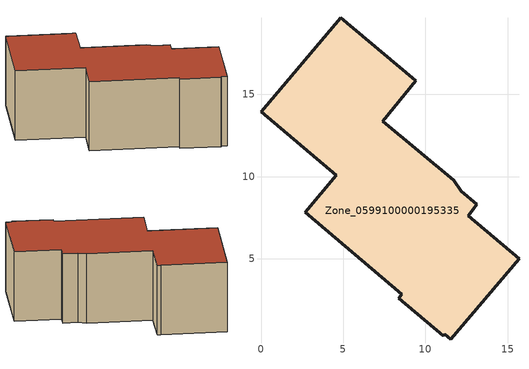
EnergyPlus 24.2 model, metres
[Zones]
Zone_0599100000195335
 floor ground (C_G): 12.9,8.02 12.62,7.61 15.69,5 11.54,0.11 11.19,0.42 11.08,0.32 8.36,2.62 8.56,2.85 2.69,7.82 4.59,10.07 0,13.93 4.84,19.66 9.18,16 9.41,15.82 7.4,13.38 11.71,9.78 12.16,9.11 13.12,8.31 z0
 wall outside (C_F): 4.59,10.07 2.69,7.82 8.56,2.85 8.36,2.62 11.08,0.32 11.19,0.42 11.54,0.11 15.69,5 12.62,7.61 12.9,8.02 13.12,8.31 12.16,9.11 11.71,9.78 7.4,13.38 9.41,15.82 9.18,16 4.84,19.66 0,13.93 4.59,10.07 z0:6.4
 roof outside (C_R): 11.08,0.32 11.19,0.42 11.54,0.11 15.69,5 12.62,7.61 12.9,8.02 13.12,8.31 12.16,9.11 11.71,9.78 7.4,13.38 9.41,15.82 9.18,16 4.84,19.66 0,13.93 4.59,10.07 2.69,7.82 8.56,2.85 8.36,2.62 z6.4
[BUILDING]
Pand.0599100000195335: North Axis=0; Terrain=City; Loads Convergence Tolerance Value=0.04; Temperature Convergence Tolerance Value=0.4; Solar Distribution=FullExterior; Maximum Number of Warmup Days=25; Minimum Number of Warmup Days=1
[Site:Location]
Rotterdam.The.Hague.AP_ZH_NLD Design_Conditions: Latitude=51.96; Longitude=4.45; Time Zone=1; Elevation=-4.5
[SITE:GROUNDTEMPERATURE:BUILDINGSURFACE]
18, 18, 18, 18, 18, 18, 18, 18, 18, 18, 18, 18
[MATERIAL] Thermal Absorptance=0.9; Solar Absorptance=0.7; Visible Absorptance=0.7
Name | Roughness | Thickness | Conductivity | Density | Specific Heat
G.D.1965 | MediumSmooth | 0.15 | 1 | 540 | 1210
F.D.1965 | Rough | 0.3 | 0.857143 | 1920 | 840
R.D.1965 | MediumRough | 0.2 | 0.08 | 1500 | 1000
[CONSTRUCTION]
C_G: G.D.1965
C_F: F.D.1965
C_R: R.D.1965
[ZONE]
Zone_0599100000195335: Type=1; Multiplier=1; Ceiling Height=Autocalculate; Volume=Autocalculate; Floor Area=autocalculate; Part of Total Floor Area=Yes
[ZONEINFILTRATION:DESIGNFLOWRATE]
Infil_Zone_0599100000195335: Zone or ZoneList or Space or SpaceList=Zone_0599100000195335; Schedule=AlwaysOn; Design Flow Rate Calculation Method=Flow/Area; Flow Rate per Floor Area=0.0042; Constant Term Coefficient=1; Temperature Term Coefficient=0; Velocity Term Coefficient=0; Velocity Squared Term Coefficient=0
[HVACTEMPLATE:ZONE:IDEALLOADSAIRSYSTEM]
Zone_0599100000195335: Maximum Heating Supply Air Temperature=50; Minimum Cooling Supply Air Temperature=13; Maximum Heating Supply Air Humidity Ratio=0.0156; Minimum Cooling Supply Air Humidity Ratio=0.0077; Heating Limit=NoLimit; Cooling Limit=NoLimit; Dehumidification Control Type=ConstantSensibleHeatRatio; Cooling Sensible Heat Ratio=0.7; Dehumidification Setpoint=60; Humidification Control Type=None; Humidification Setpoint=30; Outdoor Air Method=None; Outdoor Air Flow Rate per Person=0.00944; Outdoor Air Flow Rate per Zone Floor Area=0; Outdoor Air Flow Rate per Zone=0; Demand Controlled Ventilation Type=None; Outdoor Air Economizer Type=NoEconomizer; Heat Recovery Type=None; Sensible Heat Recovery Effectiveness=0.7; Latent Heat Recovery Effectiveness=0.65
[ZONECONTROL:THERMOSTAT]
ThermostatControl_Zone_0599100000195335: Zone or ZoneList=Zone_0599100000195335; Control Type Schedule=DualSetpointControlType; Control 1=Thermostat_Zone_0599100000195335; Temperature Difference Between Cutout And Setpoint=0
[THERMOSTATSETPOINT:DUALSETPOINT]
Thermostat_Zone_0599100000195335: Heating Setpoint Temperature Schedule=HeatingSetpoint_Zone_0599100000195335; Cooling Setpoint Temperature Schedule=CoolingSetpoint_Zone_0599100000195335
[SCHEDULE:COMPACT]
HeatingSetpoint_Zone_0599100000195335: Through: 12/31, For: AllDays, Until: 24:00, 21
CoolingSetpoint_Zone_0599100000195335: Through: 12/31, For: AllDays, Until: 24:00, 24
DualSetpointControlType: Through: 12/31, For: AllDays, Until: 24:00, 4
AlwaysOn: Through: 12/31, For: AllDays, Until: 24:00, 1
